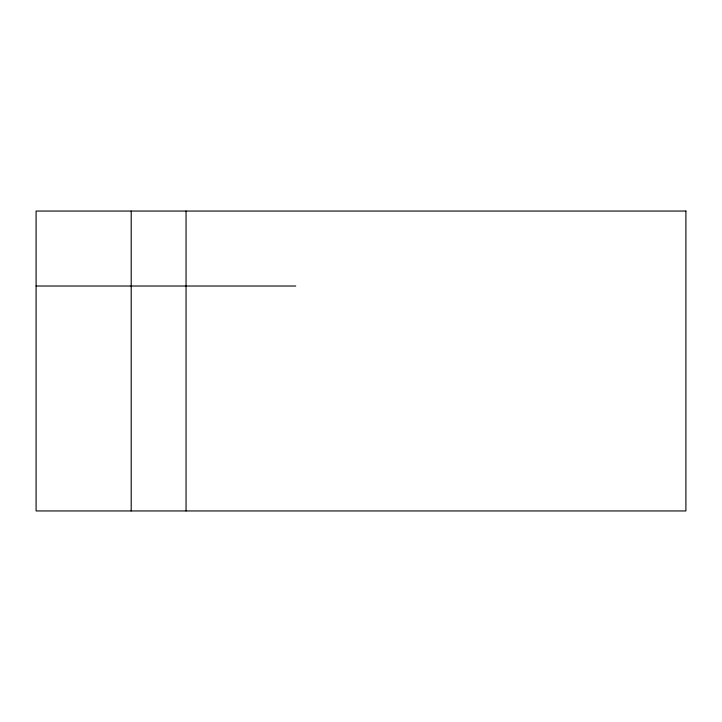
<?xml version="1.0" encoding="UTF-8"?>
<svg xmlns="http://www.w3.org/2000/svg" width="722" height="722" viewBox="0 0 722 722"><rect width="100%" height="100%" fill="white"/><g stroke="black" fill="none" stroke-linecap="round" stroke-linejoin="round"><path stroke-width="1.08" d="M36.1 286.02L295.749 286.02M186.05 211.05L186.05 510.95M131.205 211.05L131.205 510.95M685.9 211.05L36.1 211.05L36.1 510.95L685.9 510.95L685.9 211.05"/></g></svg>
